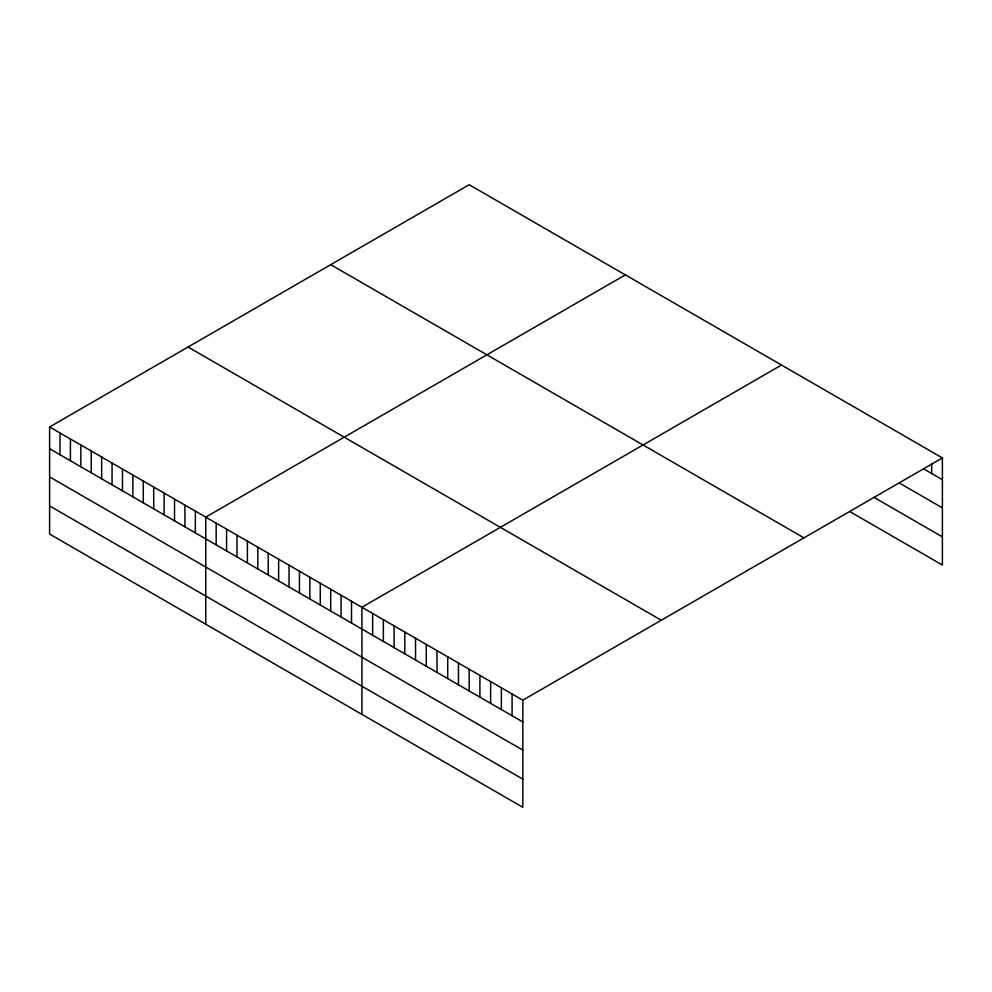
<?xml version="1.0" encoding="UTF-8"?>
<svg xmlns="http://www.w3.org/2000/svg" width="992" height="992" viewBox="0 0 992 992"><rect width="100%" height="100%" fill="white"/><g stroke="black" fill="none" stroke-linecap="round" stroke-linejoin="round"><path stroke-width="1.49" d="M49.6 426.969L522.809 700.178L522.809 807.277L49.6 534.068L49.6 426.969L469.191 184.723L942.4 457.932L942.4 565.031L849.884 511.624M625.344 274.883L205.766 517.117L205.766 624.228M781.51 365.031L361.919 607.278L361.919 714.389M522.809 700.178L942.4 457.932M923.626 468.856L942.4 479.694M899.496 483.092L942.4 507.854M874.026 497.401L942.4 536.87M330.72 264.666L803.942 537.862M188.058 347.026L661.28 620.236M49.6 448.731L522.809 721.94M49.6 476.892L522.809 750.101M49.6 505.908L522.809 779.117M931.674 463.351L931.674 473.506M512.083 693.978L512.083 715.753M501.357 687.791L501.357 709.565M490.631 681.591L490.631 703.365M479.905 675.403L479.905 697.178M469.179 669.203L469.179 690.978M458.453 663.016L458.453 684.79M447.727 656.828L447.727 678.59M437.001 650.628L437.001 672.402M426.275 644.44L426.275 666.215M415.549 638.24L415.549 660.015M404.823 632.053L404.823 653.827M394.097 625.865L394.097 647.627M383.371 619.665L383.371 641.44M372.645 613.478L372.645 635.252M351.515 601.276L351.515 623.038M341.099 595.262L341.099 617.036M330.696 589.248L330.696 611.022M320.28 583.234L320.28 605.008M309.864 577.232L309.864 599.007M299.46 571.218L299.46 592.993M289.044 565.204L289.044 586.979M278.64 559.203L278.64 580.965M268.224 553.189L268.224 574.963M257.808 547.175L257.808 568.949M247.405 541.161L247.405 562.935M236.989 535.159L236.989 556.921M226.585 529.145L226.585 550.92M216.169 523.131L216.169 544.906M195.35 511.116L195.35 532.89M184.934 505.102L184.934 526.876M174.53 499.088L174.53 520.862M164.114 493.086L164.114 514.848M153.71 487.072L153.71 508.846M143.294 481.058L143.294 502.832M132.891 475.044L132.891 496.818M122.475 469.042L122.475 490.804M112.059 463.028L112.059 484.803M101.655 457.014L101.655 478.789M91.239 451.013L91.239 472.775M80.836 444.999L80.836 466.773M70.42 438.985L70.42 460.759M60.016 432.971L60.016 454.745"/></g></svg>
